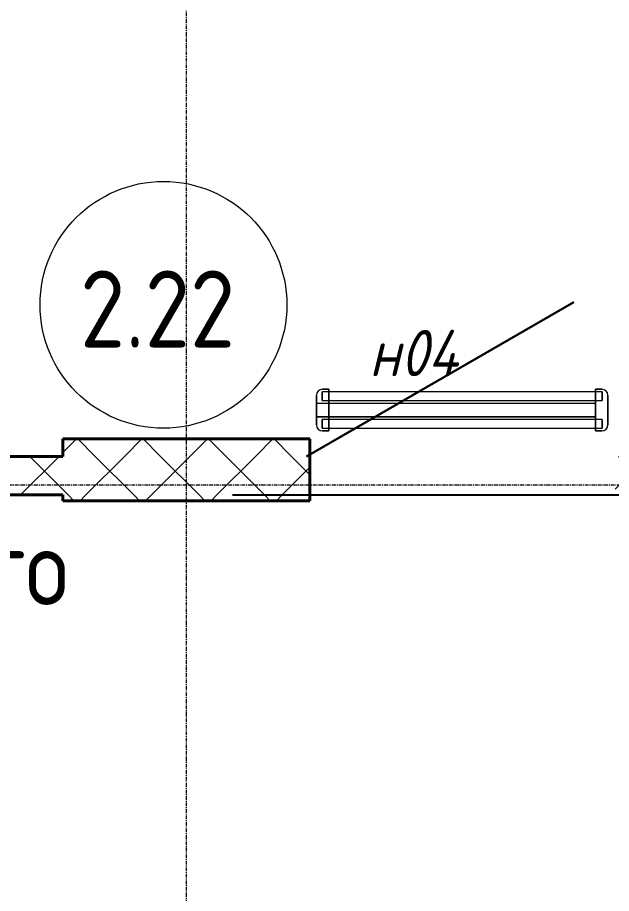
# Model space of a CAD drawing. Header units: millimetres. Extents: x -32954 to 151739, y -65671 to 56243.
# Drawn here: x -22997 to -21072, y -27678 to -24838 of the extents above; entities that cross this region are included whole.
import ezdxf

# ---------------------------------------------------------------- set-up
doc = ezdxf.new("R2010")
doc.units = ezdxf.units.MM
doc.linetypes.add('ADSK_Линия сетки', pattern=[21, 12, -3, 3, -3])
for name, color, linetype, lineweight in [('M-EQPM', 7, 'Continuous', 9), ('M-EQPM-IDEN', 7, 'Continuous', 9), ('Двери', 7, 'Continuous', 18), ('Марки помещений', 7, 'Continuous', 18), ('Оси', 7, 'Continuous', 9), ('Панель', 7, 'Continuous', 30), ('Размеры', 7, 'Continuous', 9), ('Стены разрез', 7, 'Continuous', 40)]:
    doc.layers.add(name, color=color, linetype=linetype, lineweight=lineweight)
doc.styles.add('GOST Common', font='GOST_Common.ttf', dxfattribs={"width": 0.9, "height": 250})
doc.styles.add('GOST Common_I', font='GOST_Common Italic.ttf', dxfattribs={"width": 0.9, "height": 150})
doc.dimstyles.new('ADSK_Проверочный', dxfattribs={"dimscale": 304.8, "dimtxt": 251.428749, "dimasz": 0.463911, "dimexe": 0.492126, "dimexo": 0.492126, "dimgap": 0.164042, "dimtad": 1, "dimdec": 0, "dimdsep": 46, "dimtxsty": 'GOST Common', "dimblk1": 'OBLIQUE', "dimblk2": 'OBLIQUE', "dimsah": 1, "dimcen": 0.09, "dimazin": 0, "dimtfac": 1, "dimtdec": 4, "dimtix": 1, "dimtmove": 0, "dimatfit": 3, "dimfxl": 1, "dimtvp": 1, "dimtolj": 1, "dimtzin": 0, "dimarcsym": 2})
pattern_1 = [(45, (-4e-12, -22914.43), (-106.066, 106.066), []), (135, (-4e-12, -22914.43), (-106.066, -106.066), [])]

# ---------------------------------------------------------------- blocks, each defined once
blk = doc.blocks.new('AC_Дверь_Однопольная_ПВХ - 960х2080h В Вл П с доводчиком-240364-В_АР_ПЭ_02 Этаж')
at = {"layer": 'Панель'}
blk.add_line((-500, 62.5), (366, 562.5), dxfattribs=at)
blk = doc.blocks.new('ADSK_Марка_Помещение_2_ГОСТ21-501-2011 - Имя и Категория-86712-В_АР_ПЭ_02 Этаж')
at = {"layer": 'Марки помещений'}
blk.add_circle((0, 0), 4, dxfattribs=at)
blk = doc.blocks.new('_Oblique')
at = {"color": 0, "linetype": 'ByBlock', "lineweight": -2}
blk.add_line((-0.5, -0.5), (0.5, 0.5), dxfattribs=at)
blk = doc.blocks.new('*D151')
at = {"layer": 'Defpoints', "color": 0, "transparency": 16777216}
for p in [(-22450, -26385.9), (-20550.8, -26385.9), (-22450, -28185.4)]:
    blk.add_point(p, dxfattribs=at)
at = {"layer": 'Размеры', "color": 0, "lineweight": -2, "transparency": 16777216}
for p, q in [((-22300, -26385.9), (-20400.8, -26385.9)), ((-20550.8, -28185.4), (-20550.8, -26385.9)), ((-22300, -28185.4), (-20400.8, -28185.4))]:
    blk.add_line(p, q, dxfattribs=at)
at = {"layer": 'Размеры', "color": 0, "lineweight": -2, "transparency": 16777216, "xscale": 141.4, "yscale": 141.4, "zscale": 141.4}
for p, rotation in [((-20550.8, -26385.9), 90), ((-20550.8, -28185.4), 270)]:
    blk.add_blockref('_Oblique', p, dxfattribs=dict(at, rotation=rotation))
at = {"layer": 'Размеры', "color": 0, "transparency": 16777216, "insert": (-20725.8, -27285.7), "char_height": 250, "width": 700.591, "attachment_point": 5, "rotation": 90, "style": 'GOST Common'}
blk.add_mtext('\\A1;1800', dxfattribs=at)
blk = doc.blocks.new('Н04_Облучатель воздуха бактерицидный - Облучатель ГКБ-10518361-О_ТХ_03')
at = {"layer": 'M-EQPM'}
for p, q in [((454, 59), (-454, 59)), ((-454, 31), (-454, 59)), ((-454, 59), (-454, 31)), ((-432.5, 67.5), (-452.5, 67.5)), ((-452.5, 67.5), (-432.5, 67.5)), ((-432.5, -67.5), (-432.5, 67.5)), ((-432.5, 67.5), (-432.5, -67.5)), ((432.5, 67.5), (432.5, -67.5)), ((452.5, 67.5), (432.5, 67.5)), ((432.5, 67.5), (452.5, 67.5)), ((432.5, -67.5), (432.5, 67.5)), ((454, 31), (454, 59)), ((454, 59), (454, 31)), ((-472.5, 47.5), (-472.5, -47.5)), ((-472.5, -47.5), (-472.5, 47.5)), ((-454, 31), (454, 31)), ((472.5, -47.5), (472.5, 47.5)), ((472.5, 47.5), (472.5, -47.5)), ((-472.5, -22.5), (-472.5, 22.5)), ((-472.5, 22.5), (-472.5, -22.5)), ((-472.5, 22.5), (432.5, 22.5)), ((-472.5, 22.5), (432.5, 22.5)), ((432.5, -22.5), (432.5, 22.5)), ((432.5, 22.5), (432.5, -22.5)), ((432.5, -22.5), (-472.5, -22.5)), ((-472.5, -22.5), (432.5, -22.5)), ((454, -31), (-454, -31)), ((-454, -31), (-454, -59)), ((-454, -59), (-454, -31)), ((454, -31), (454, -59)), ((454, -59), (454, -31)), ((-454, -59), (454, -59)), ((-452.5, -67.5), (-432.5, -67.5)), ((-432.5, -67.5), (-452.5, -67.5)), ((432.5, -67.5), (452.5, -67.5)), ((452.5, -67.5), (432.5, -67.5))]:
    blk.add_line(p, q, dxfattribs=at)
for centre, start, end in [((-452.5, 47.5), 90, 180), ((-452.5, 47.5), 90, 180), ((452.5, 47.5), 360, 90), ((452.5, 47.5), 0, 90), ((-452.5, -47.5), 180, 270), ((-452.5, -47.5), 180, 270), ((452.5, -47.5), 270, 360), ((452.5, -47.5), 270, 360)]:
    blk.add_arc(centre, 20, start, end, dxfattribs=at)

msp = doc.modelspace()

# ---------------------------------------------------------------- hatches: boundary and pattern name
at = {"layer": 'Стены разрез', "lineweight": 9}
h = msp.add_hatch(dxfattribs=at)
h.set_pattern_fill('FP_1', color=256, style=0, pattern_type=2)
h.set_pattern_definition(pattern_1)
h.paths.add_polyline_path([(-22850, -26404.4), (-22050, -26404.4), (-22050, -26204.4), (-22850, -26204.4), (-22850, -26260.9), (-22060, -26260.9), (-22060, -26385.9), (-22850, -26385.9)])
h = msp.add_hatch(dxfattribs=at)
h.set_pattern_fill('FP_1', color=256, style=0, pattern_type=2)
h.set_pattern_definition(pattern_1)
h.paths.add_polyline_path([(-15350, -26385.9), (-15175, -26385.9), (-15175, -26260.9), (-17375, -26260.9), (-17375, -26385.9)])
h.paths.add_polyline_path([(-18375, -26385.9), (-18375, -26260.9), (-21060, -26260.9), (-21060, -26385.9)])
h.paths.add_polyline_path([(-22850, -26385.9), (-22060, -26385.9), (-22060, -26260.9), (-24885, -26260.9), (-24885, -26385.9)])
h.paths.add_polyline_path([(-25885, -26385.9), (-25885, -26260.9), (-26625, -26260.9), (-26625, -26385.9)])
h.paths.add_polyline_path([(-27725, -26385.9), (-27625, -26385.9), (-27625, -26260.9), (-27725, -26260.9)])

# ---------------------------------------------------------------- linework, layer by layer
at = {"layer": 'Оси', "linetype": 'ADSK_Линия сетки'}
for p, q in [((-22450, -18626.6), (-22450, -37414.4)), ((2500, -26354.4), (-32136.4, -26354.4))]:
    msp.add_line(p, q, dxfattribs=at)
at = {"layer": 'Стены разрез'}
for p, q in [((-22050, -26204.4), (-22850, -26204.4)), ((-22850, -26204.4), (-22850, -26260.9)), ((-22050, -26404.4), (-22050, -26204.4)), ((-22850, -26260.9), (-23660, -26260.9)), ((-24885, -26385.9), (-22850, -26385.9)), ((-22850, -26385.9), (-22850, -26404.4)), ((-22850, -26404.4), (-22050, -26404.4))]:
    msp.add_line(p, q, dxfattribs=at)

# ---------------------------------------------------------------- block references
at = {"layer": 'M-EQPM'}
msp.add_blockref('Н04_Облучатель воздуха бактерицидный - Облучатель ГКБ-10518361-О_ТХ_03', (-21556, -26110.5), dxfattribs=at)
at = {"layer": 'Двери'}
msp.add_blockref('AC_Дверь_Однопольная_ПВХ - 960х2080h В Вл П с доводчиком-240364-В_АР_ПЭ_02 Этаж', (-21560, -26323.4), dxfattribs=at)
at = {"layer": 'Марки помещений', "xscale": 99.99999999999993, "yscale": 99.99999999999993, "zscale": 99.99999999999993}
msp.add_blockref('ADSK_Марка_Помещение_2_ГОСТ21-501-2011 - Имя и Категория-86712-В_АР_ПЭ_02 Этаж', (-22524, -25769.3), dxfattribs=at)

# ---------------------------------------------------------------- texts
at = {"layer": 'M-EQPM-IDEN', "char_height": 150, "attachment_point": 1, "style": 'GOST Common_I'}
for s, insert, width in [('04', (-21755.7, -25850.6), 259.747), ('\\fGOST Common|b0|i1|c204|p34|;\\W.9;н', (-21856.9, -25850.6), 122.658)]:
    msp.add_mtext(s, dxfattribs=dict(at, insert=insert, width=width))
at = {"layer": 'Марки помещений', "lineweight": 9, "char_height": 250, "attachment_point": 1, "style": 'GOST Common'}
for s, insert, width in [('2.22', (-22794.6, -25657.9), 663.797), ('палатного', (-24195.7, -26493.7), 1847.088)]:
    msp.add_mtext(s, dxfattribs=dict(at, insert=insert, width=width))

# ---------------------------------------------------------------- dimensions: what is measured, and where the dimension line sits
at = {"layer": 'Размеры'}
dim = msp.add_linear_dim(base=(-20550.7545852, -26385.9306565), p1=(-22449.999873, -28185.4306565), p2=(-22449.999873, -26385.9306565), angle=90, dimstyle='ADSK_Проверочный', override={"dimpost": '<>', "dimfxl": 1799.5}, dxfattribs=at)
dim.commit()
dim.dimension.update_dxf_attribs({"geometry": '*D151', "text_midpoint": (-20725.7545852, -27285.6806565)})

doc.saveas('drawing.dxf')
